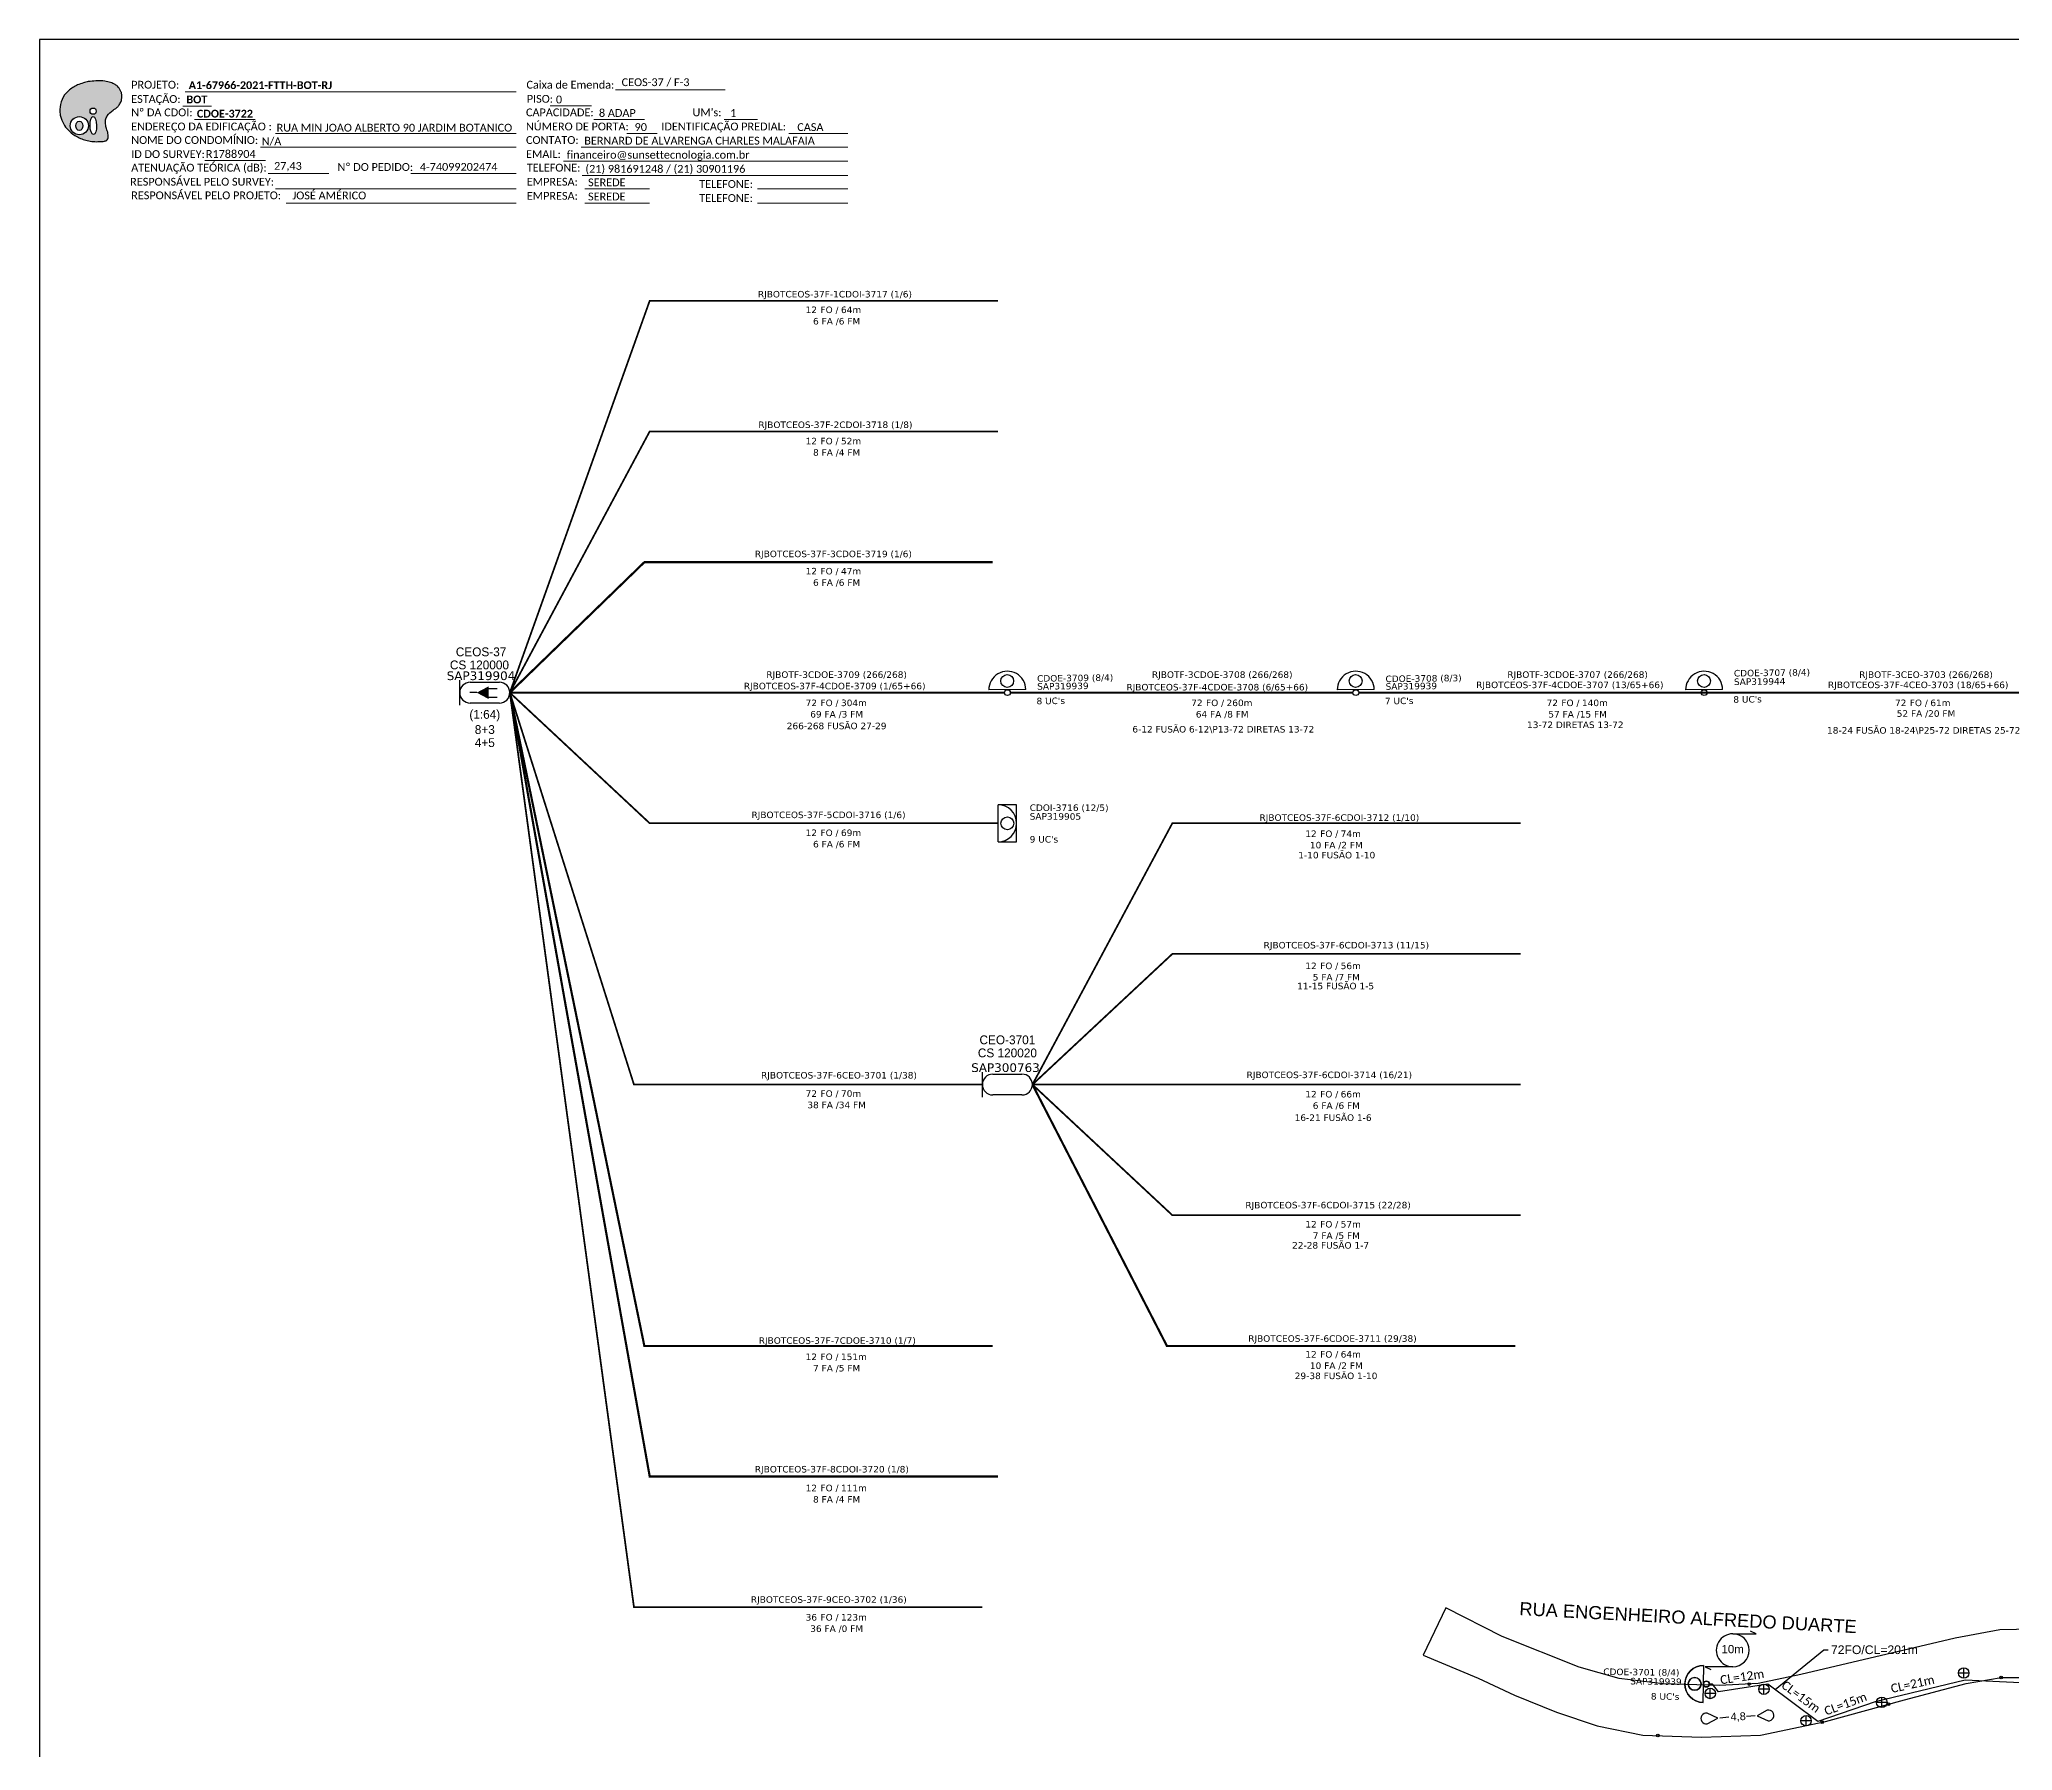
# Model space of a CAD drawing. Extents: x -89 to 749, y 705 to 1299.
# Drawn here: x -89.3 to 363.7, y 906.1 to 1299 of the extents above; entities that cross this region are included whole.
import ezdxf
from ezdxf.enums import TextEntityAlignment as Align

# ---------------------------------------------------------------- set-up
doc = ezdxf.new("R2010")
doc.units = 0
doc.linetypes.add('DIVIDE', pattern=[1.25, 0.5, -0.25, 0, -0.25, 0, -0.25])
for name, color, linetype in [('CAP a instalar', 1, 'Continuous'), ('CD a instalar', 1, 'Continuous'), ('CDO_INTERIOR', 1, 'Continuous'), ('CDO_POSTE', 1, 'Continuous'), ('CEO', 1, 'Continuous'), ('CEOS', 1, 'Continuous'), ('JFO', 6, 'Continuous'), ('label_cabos', 7, 'Continuous'), ('MUB_DIVISA', 7, 'Continuous'), ('MUB_QUADRAS', 253, 'Continuous'), ('SEGMENTO_texto', 253, 'Continuous')]:
    doc.layers.add(name, color=color, linetype=linetype)
doc.layers.add('Texto_Cabos', color=1, linetype='Continuous', lineweight=20)
doc.styles.add('ARIAL', font='arial.ttf')
doc.styles.add('Legend', font='calibri.ttf')
doc.styles.add('siredit', font='verdana.ttf')
doc.styles.get("Standard").update_dxf_attribs({"font": 'arial.ttf'})
doc.styles.add('Style-font000', font='font000.shx')
doc.styles.add('WMF-Calibri0', font='calibri.ttf')
doc.styles.add('WMF-Calibri1', font='calibrib.ttf')
doc.linetypes.add('FENCELINE1', pattern='A,0.25,-0.1,[133,ltypeshp.shx,S=0.1,R=0,X=-0.1,Y=0],-0.1,1', length=1.45)
doc.dimstyles.new('ISO-25', dxfattribs={"dimtxt": 2.5, "dimasz": 2.5, "dimexe": 1.25, "dimexo": 0.625, "dimtad": 1, "dimtxsty": 'Standard', "dimcen": 2.5, "dimadec": 0, "dimazin": 0, "dimtfac": 1, "dimtmove": 0, "dimatfit": 3, "dimfxl": 0, "dimarcsym": 0})

# ---------------------------------------------------------------- blocks, each defined once
blk = doc.blocks.new('OI')
h = blk.add_hatch(color=40)
edge = h.paths.add_edge_path()
edge.add_spline(control_points=[(4.35, -0.67), (3.92, -0.99), (3.26, -1.5), (2.81, -2.59), (2.9, -3.5), (3.06, -4.27), (3.31, -4.85), (3.37, -5.39), (3.4, -5.88), (3.2, -6.4), (2.54, -6.61), (1.65, -6.63), (0.55, -6.67), (-0.56, -6.42), (-1.61, -6.14), (-2.77, -5.61), (-3.92, -4.77), (-4.89, -3.7), (-5.34, -2.65), (-5.6, -1.94), (-5.85, -0.96), (-5.71, 0.47), (-5.1, 2.02), (-4.14, 3.02), (-3.3, 3.61), (-2.37, 4.16), (-1.36, 4.44), (-0.56, 4.7), (0.79, 4.85), (2.24, 4.97), (3.79, 4.57), (4.67, 4.21), (5.44, 3.65), (5.76, 2.99), (6.03, 2.21), (6.01, 1.46), (5.72, 0.64), (5.31, 0.08), (4.88, -0.38), (4.51, -0.55), (4.35, -0.67)], knot_values=[0, 0, 0, 0, 1.60434, 2.417191, 3.427595, 4.282808, 4.776746, 5.304182, 5.888771, 6.258406, 6.858137, 7.79129, 8.986195, 10.124242, 11.187857, 12.242908, 13.953784, 15.414161, 16.515391, 17.349188, 17.675853, 19.552021, 21.515531, 22.568638, 23.63245, 24.621084, 25.782718, 26.745347, 27.142653, 29.870543, 31.004649, 31.921532, 32.709589, 33.801391, 34.042471, 35.192333, 35.971461, 36.628871, 37.254359, 37.836911, 37.836911, 37.836911, 37.836911], degree=3, periodic=0)
h.paths.add_polyline_path([(1.13, -0.87, -1), (-0.04, -0.87, -1)], flags=16)
edge = h.paths.add_edge_path(flags=16)
edge.add_ellipse((0.56, -3.59), major_axis=(-0.02, 1.71), ratio=0.361305, start_angle=0, end_angle=360)
h.paths.add_polyline_path([(-0.36, -3.62, -1), (-3.8, -3.62, -1)], flags=16)
edge = h.paths.add_edge_path(flags=0)
edge.add_ellipse((-2.08, -3.62), major_axis=(0, 0.885), ratio=0.758294, start_angle=0, end_angle=360)
at = {"color": 40}
for centre, radius in [((-2.08, -3.62), 1.72), ((0.54, -0.87), 0.587)]:
    blk.add_circle(centre, radius, dxfattribs=at)
blk.add_ellipse((-2.08, -3.62), major_axis=(0, 0.885), ratio=0.758294, start_param=-3.141592653589792, end_param=3.141592653589792, dxfattribs=at)
blk.add_ellipse((0.56, -3.59), major_axis=(-0.02, 1.71), ratio=0.361305, dxfattribs=at)
at = {"color": 40, "start_tangent": (-0.800898, -0.598801), "end_tangent": (-0.800898, -0.598801)}
blk.add_spline([(4.35, -0.67), (3.2, -1.78), (2.9, -2.54), (2.92, -3.55), (3.12, -4.38), (3.28, -4.85), (3.37, -5.37), (3.35, -5.95), (3.2, -6.29), (2.66, -6.55), (1.73, -6.63), (0.54, -6.62), (-0.58, -6.41), (-1.6, -6.11), (-2.56, -5.67), (-3.95, -4.67), (-4.89, -3.56), (-5.37, -2.56), (-5.64, -1.78), (-5.72, -1.46), (-5.63, 0.42), (-4.84, 2.22), (-4.13, 2.99), (-3.27, 3.62), (-2.4, 4.09), (-1.3, 4.47), (-0.37, 4.72), (0.02, 4.77), (2.75, 4.8), (3.85, 4.53), (4.69, 4.16), (5.31, 3.68), (5.85, 2.73), (5.93, 2.5), (5.94, 1.35), (5.67, 0.62), (5.29, 0.08), (4.84, -0.36), (4.35, -0.67)], degree=3, dxfattribs=at)
blk = doc.blocks.new('CARIMBO')
at = {"color": 7, "lineweight": 0}
for points in [[(35.66, -16.79), (111.64, -16.79)], [(134.48, -16.3), (159.61, -16.3)], [(35.15, -20.06), (41.7, -20.06)], [(119.43, -20.02), (128.92, -20.02)], [(37.81, -23.14), (51.75, -23.14)], [(56.38, -26.37), (111.64, -26.37)], [(129.48, -23.14), (141.1, -23.14)], [(137.07, -26.37), (144.01, -26.37)], [(159.42, -23.14), (167.09, -23.14)], [(174.24, -26.37), (187.8, -26.37)], [(52.97, -29.48), (111.64, -29.48)], [(126.6, -29.48), (187.83, -29.48)], [(40.13, -32.55), (54.07, -32.55)], [(54.67, -35.52), (68.61, -35.52)], [(122.56, -32.72), (187.83, -32.72)], [(126.84, -35.96), (187.83, -35.96)], [(56.38, -39.07), (111.64, -39.07)], [(127.45, -39.07), (142.25, -39.07)], [(167.06, -39.07), (187.83, -39.07)], [(58.87, -42.31), (111.64, -42.31)], [(127.45, -42.31), (142.25, -42.31)], [(167.06, -42.31), (187.83, -42.31)]]:
    blk.add_lwpolyline(points, dxfattribs=at)
at = {"color": 7, "xscale": 1.213923925163967, "yscale": 1.213923925163967, "zscale": 1.213923925163967, "rotation": 0.1532896023949059}
blk.add_blockref('OI', (13.86, -20.16), dxfattribs=at)
at = {"color": 7, "lineweight": 0, "style": 'WMF-Calibri0'}
for s, height, p in [('PROJETO:', 1.793, (23.26, -16.04)), ('ESTAÇÃO:', 1.793, (23.26, -19.32)), ('Caixa de Emenda:', 1.7927, (114.02, -16.04)), ('PISO:', 1.793, (114.09, -19.28)), ('Nº DA CDOI:', 1.7927, (23.26, -22.39)), ('CAPACIDADE:', 1.7927, (113.91, -22.39)), ("UM's:", 1.793, (152.15, -22.39)), ('ENDEREÇO DA EDIFICAÇÃO :', 1.7927, (23.26, -25.63)), ('NOME DO CONDOMÍNIO:', 1.7927, (23.26, -28.74)), ('CONTATO:', 1.793, (113.91, -28.74)), ('NÚMERO DE PORTA:', 1.7927, (113.91, -25.63)), ('IDENTIFICAÇÃO PREDIAL:', 1.7927, (144.99, -25.63)), ('ID DO SURVEY:', 1.7927, (23.26, -31.97)), ('EMAIL:', 1.793, (113.91, -31.97)), ('RESPONSÁVEL PELO SURVEY:', 1.7927, (23.02, -38.32)), ('ATENUAÇÃO TEÓRICA (dB):', 1.7927, (23.26, -35.09)), ('TELEFONE:', 1.793, (114.09, -35.09)), ('RESPONSÁVEL PELO PROJETO:', 1.7927, (23.26, -41.44)), ('EMPRESA:', 1.793, (114.09, -38.32)), ('EMPRESA:', 1.793, (114.09, -41.56)), ('TELEFONE:', 1.793, (153.7, -38.83)), ('TELEFONE:', 1.793, (153.7, -42.06))]:
    blk.add_text(s, height=height, dxfattribs=at).set_placement(p)
at = {"color": 7, "lineweight": 0, "flags": 8}
for tag, p, style in [('EST', (35.94, -19.41), 'WMF-Calibri1'), ('PROJ', (36.46, -16.13), 'WMF-Calibri1'), ('PISO_PTR', (120.78, -19.42), 'WMF-Calibri0'), ('CEOS-XX', (135.87, -15.46), 'WMF-Calibri0'), ('CAPAC.', (130.66, -22.52), 'WMF-Calibri0'), ("UC'S", (160.78, -22.54), 'WMF-Calibri0'), ('LOGRADOURO', (56.65, -25.91), 'WMF-Calibri0'), ('NOME_DO_CONTATO', (127.3, -28.89), 'WMF-Calibri0'), ('N°', (138.85, -25.77), 'WMF-Calibri0'), ('N°PREDIO', (174.94, -25.77), 'WMF-Calibri0'), ('_ID_', (40.39, -31.94), 'WMF-Calibri0'), ('NOME_DO_COND.', (53.23, -29.02), 'WMF-Calibri0'), ('EMAIL', (123.26, -32.12), 'WMF-Calibri0'), ('O_POTEN', (56.06, -34.68), 'WMF-Calibri0'), ('TELEFONE', (127.55, -35.36), 'WMF-Calibri0'), ('RES_SURVEY', (57.78, -38.23), 'WMF-Calibri0'), ('RES_PROJ', (60.27, -41.47), 'WMF-Calibri0'), ('EMP_RESP_SURVEY', (128.16, -38.47), 'WMF-Calibri0'), ('EMP_RESP_PROJ', (128.16, -41.71), 'WMF-Calibri0'), ('CONT_RESP_SURVEY', (167.76, -38.47), 'WMF-Calibri0'), ('CONT_RESP_PROJ', (167.76, -41.71), 'WMF-Calibri0')]:
    blk.add_attdef(tag, p, '', height=1.79, dxfattribs=dict(at, style=style))
at = {"color": 7, "lineweight": 0, "style": 'WMF-Calibri1', "flags": 8}
blk.add_attdef("N° CDO'S", text='', height=1.79, dxfattribs=at).set_placement((44.78, -22.68), align=Align.CENTER)
blk = doc.blocks.new('DV')
at = {"linetype": 'Continuous'}
blk.add_circle((0, 0), 0.00000275, dxfattribs=at)
blk = doc.blocks.new('CDO_POSTE')
at = {"layer": 'CDO_POSTE'}
blk.add_lwpolyline([(0.029, -0.167), (0.024, 0.168)], dxfattribs=at)
for centre, radius in [((0, 0), 0.0262), ((0.106, 0.001), 0.0577)]:
    blk.add_circle(centre, radius, dxfattribs=at)
blk.add_arc((0.027, 0), 0.167, 270.7366, 90.7366, dxfattribs=at)
at = {"layer": 'CDO_POSTE', "style": 'siredit', "flags": 1}
for tag, height, p in [('ID', 0.0591, (-0.021, 0.428)), ('COORX', 0.0394, (0.074, -0.082)), ('COORY', 0.0394, (0.074, -0.082)), ('NºRAISER', 0.0394, (0.32, -0.105)), ('NºPP', 0.0394, (0.321, -0.183))]:
    blk.add_attdef(tag, text='', height=height, rotation=0.7366, dxfattribs=at).set_placement(p, align=Align.MIDDLE_LEFT)
at = {"layer": 'CDO_POSTE'}
for tag, height, style, p in [('Nº_UCs', 0.0591, 'siredit', (-0.02, 0.349)), ('FIBRAS_FUSIONADAS', 0.0591, 'Style-font000', (-0.019, 0.251)), ('FIBRAS_RESERVA', 0.0591, 'Style-font000', (-0.018, 0.153)), ('TIPO_CDO', 0.0591, 'siredit', (0.319, -0.026)), ('CDO', 0.0591, 'siredit', (0.318, 0.053)), ('SPLITER_32_1', 0.0512, 'siredit', (0.239, -0.385)), ('SPLITER_32_2', 0.0512, 'siredit', (0.24, -0.464)), ('SPLITER_32_3', 0.0512, 'siredit', (0.241, -0.543)), ('SPLITER_32_4', 0.0512, 'siredit', (0.242, -0.621)), ('SPLITER_4/8_1', 0.0512, 'siredit', (0.243, -0.7)), ('SPLITER_4/8_2', 0.0512, 'siredit', (0.244, -0.779)), ('SPLITER_4/8_3', 0.0512, 'siredit', (0.245, -0.858)), ('SPLITER_4/8_4', 0.0512, 'siredit', (0.246, -0.936))]:
    blk.add_attdef(tag, text='', height=height, rotation=0.7366, dxfattribs=dict(at, style=style)).set_placement(p, align=Align.MIDDLE_LEFT)

msp = doc.modelspace()

# ---------------------------------------------------------------- linework, layer by layer
for p, q in [((307.43, 915.34), (305.08, 914.07)), ((293.6, 912.22), (296.04, 913.54)), ((296.04, 913.54), (293.61, 914.66)), ((296.54, 913.62), (298.6, 913.83)), ((302.68, 914), (304.65, 914.12)), ((305.08, 914.07), (307.61, 912.91))]:
    msp.add_line(p, q)
msp.add_lwpolyline([(-89.32, 705.02), (749.25, 705.02), (749.25, 1299.02), (-89.32, 1299.02), (-89.32, 705.02)])
at = {"color": 7, "lineweight": 0}
msp.add_lwpolyline([(-4.01, 1268.26), (20.14, 1268.26)], dxfattribs=at)
at = {"color": 1}
for points in [[(352.54, 922.69), (352.54, 925.09)], [(294.33, 917.99), (294.33, 920.39)], [(307.86, 920.15), (305.46, 920.15)], [(306.66, 918.96), (306.66, 921.35)], [(353.74, 923.89), (351.34, 923.89)], [(295.52, 919.19), (293.13, 919.19)], [(334.92, 917.15), (332.53, 917.15)], [(333.72, 915.95), (333.72, 918.35)], [(317.54, 912.92), (315.14, 912.92)], [(316.34, 911.72), (316.34, 914.12)]]:
    msp.add_lwpolyline(points, dxfattribs=at)
for centre in [(352.54, 923.89), (294.33, 919.19), (306.66, 920.15), (333.72, 917.15), (316.34, 912.92)]:
    msp.add_circle(centre, 1.2, dxfattribs=at)
for centre, start, end in [((307.72, 914.14), 264.993, 103.4548), ((293.41, 913.44), 80.4074, 278.8692)]:
    msp.add_arc(centre, 1.23, start, end)
at = {"layer": 'CAP a instalar', "color": 7, "linetype": 'FENCELINE1', "ltscale": 0.05}
for p, q in [((294.85, 921.33), (294.1, 921.36)), ((296.25, 919.59), (294.85, 921.33)), ((307.55, 921.34), (296.25, 919.59)), ((319, 912.75), (307.55, 921.34)), ((352.89, 922.24), (332.19, 917.24)), ((391.08, 920.35), (352.89, 922.24)), ((332.19, 917.24), (319, 912.75))]:
    msp.add_line(p, q, dxfattribs=at)
at = {"layer": 'CAP a instalar', "color": 7, "linetype": 'FENCELINE1', "ltscale": 0.001, "const_width": 0.5}
for points in [[(129.58, 1178.98), (49.58, 1178.98), (18.69, 1149.02)], [(129.58, 998.98), (49.58, 998.98), (18.69, 1149.02)], [(130.81, 969.02), (50.81, 969.02), (18.69, 1149.02)], [(249.58, 998.98), (169.58, 998.98), (138.69, 1059.02)]]:
    msp.add_lwpolyline(points, dxfattribs=at)
at = {"layer": 'CAP a instalar', "color": 5, "linetype": 'FENCELINE1', "ltscale": 0.001, "const_width": 0.5}
for points in [[(18.69, 1149.02), (132.27, 1149.02)], [(133.6, 1149.02), (212.27, 1149.02)], [(213.6, 1149.02), (292.94, 1149.02)], [(292.94, 1149.02), (367.19, 1149.02)]]:
    msp.add_lwpolyline(points, dxfattribs=at)
at = {"layer": 'CD a instalar', "color": 7, "linetype": 'Continuous', "ltscale": 0.001, "const_width": 0.4}
for points in [[(130.81, 1239.02), (50.81, 1239.02), (18.69, 1149.02)], [(130.81, 1209.02), (50.81, 1209.02), (18.69, 1149.02)], [(130.81, 1119.02), (50.81, 1119.02), (18.69, 1149.02)], [(127.19, 1059.02), (47.19, 1059.02), (18.69, 1149.02)], [(127.19, 939.02), (47.19, 939.02), (18.69, 1149.02)], [(250.81, 1119.02), (170.81, 1119.02), (138.69, 1059.02)], [(250.81, 1089.02), (170.81, 1089.02), (138.69, 1059.02)], [(250.81, 1059.02), (138.69, 1059.02)], [(250.81, 1029.02), (170.81, 1029.02), (138.69, 1059.02)]]:
    msp.add_lwpolyline(points, dxfattribs=at)
at = {"layer": 'CDO_INTERIOR', "color": 7}
for p, q in [((135.06, 1123.27), (130.81, 1123.27)), ((135.06, 1114.77), (135.06, 1123.27)), ((130.81, 1114.77), (135.06, 1114.77))]:
    msp.add_line(p, q, dxfattribs=at)
msp.add_lwpolyline([(130.81, 1114.77), (130.81, 1123.27)], dxfattribs=at)
msp.add_circle((132.94, 1119.02), 1.47, dxfattribs=at)
msp.add_arc((130.81, 1119.02), 4.25, 269.9724, 89.9724, dxfattribs=at)
at = {"layer": 'CDO_POSTE', "color": 7}
for points in [[(137.18, 1149.75), (128.68, 1149.64)], [(217.18, 1149.75), (208.68, 1149.64)], [(297.18, 1149.75), (288.68, 1149.64)], [(292.71, 917.12), (292.82, 925.62)]]:
    msp.add_lwpolyline(points, dxfattribs=at)
for centre, radius in [((132.9, 1151.71), 1.47), ((212.9, 1151.71), 1.47), ((292.9, 1151.71), 1.47), ((132.94, 1149.02), 0.665), ((212.94, 1149.02), 0.665), ((292.94, 1149.02), 0.665), ((290.74, 921.4), 1.47), ((293.44, 921.36), 0.665)]:
    msp.add_circle(centre, radius, dxfattribs=at)
for centre, start, end in [((132.93, 1149.69), 0.7366, 180.7366), ((212.93, 1149.69), 0.7366, 180.7366), ((292.93, 1149.69), 0.7366, 180.7366), ((292.76, 921.37), 89.2634, 269.2634)]:
    msp.add_arc(centre, 4.25, start, end, dxfattribs=at)
at = {"layer": 'CEO', "color": 7}
for p, q in [((129.58, 1061.41), (136.29, 1061.41)), ((136.29, 1056.63), (129.58, 1056.63))]:
    msp.add_line(p, q, dxfattribs=at)
msp.add_lwpolyline([(127.19, 1056.13), (127.19, 1061.9)], dxfattribs=at)
for centre, start, end in [((129.58, 1059.02), 90, 270), ((136.29, 1059.02), 270, 90)]:
    msp.add_arc(centre, 2.39, start, end, dxfattribs=at)
at = {"layer": 'CEOS', "color": 5}
for p, q in [((9.58, 1151.41), (16.29, 1151.41)), ((16.29, 1146.63), (9.58, 1146.63))]:
    msp.add_line(p, q, dxfattribs=at)
for points in [[(7.19, 1146.13), (7.19, 1151.9)], [(11.08, 1149.02), (9.47, 1149.02)], [(13.73, 1149.97), (15.77, 1149.97)], [(13.73, 1147.98), (15.77, 1147.98)]]:
    msp.add_lwpolyline(points, dxfattribs=at)
msp.add_lwpolyline([(11.08, 1149.02, 0, 2.95, 0), (13.85, 1149.02, 2.95, 2.95, 0)], format="xyseb", dxfattribs=at)
for centre, start, end in [((9.58, 1149.02), 90, 270), ((16.29, 1149.02), 270, 90)]:
    msp.add_arc(centre, 2.39, start, end, dxfattribs=at)
at = {"layer": 'JFO', "color": 7}
for p, q in [((304.87, 932.89), (303.61, 933.52)), ((299.5, 932.89), (304.87, 932.89)), ((299.5, 925.33), (293.2, 925.33)), ((293.2, 925.33), (294.46, 924.7))]:
    msp.add_line(p, q, dxfattribs=at)
for start, end in [(89.9983, 269.9997), (270.0002, 89.9978)]:
    msp.add_arc((299.5, 929.11), 3.78, start, end, dxfattribs=at)
at = {"layer": 'MUB_QUADRAS', "linetype": 'Continuous'}
msp.add_lwpolyline([(368.51, 933.92), (360.83, 933.84), (350.53, 931.88), (315.16, 923.52), (305.37, 921.46), (296.46, 921.05), (283.55, 921.39), (273.39, 922.61), (264.22, 925.24), (246.54, 932.31), (233.61, 938.82), (228.39, 927.95), (241.01, 922.68), (249.39, 918.8), (259.03, 914.88), (268.35, 911.77), (278.84, 909.65), (292.33, 909.14), (305.89, 909.65), (320.8, 912.75), (338.92, 917.75), (353.06, 921.51), (361.1, 922.85), (367.06, 922.85)], dxfattribs=at)

# ---------------------------------------------------------------- block references
ref = msp.add_blockref('CARIMBO', (-91.51, 1303.77))
ref.add_attrib('PROJ', 'A1-67966-2021-FTTH-BOT-RJ', (-55.05, 1287.63), dxfattribs={"color": 7, "lineweight": 0, "height": 1.7927, "style": 'WMF-Calibri1'})
ref.add_attrib('EST', 'BOT', (-55.57, 1284.35), dxfattribs={"color": 7, "lineweight": 0, "height": 1.793, "style": 'WMF-Calibri1'})
ref.add_attrib("N° CDO'S", 'CDOE-3722', dxfattribs={"color": 7, "lineweight": 0, "height": 1.793, "style": 'WMF-Calibri1'}).set_placement((-46.73, 1281.09), align=Align.CENTER)
ref.add_attrib('LOGRADOURO', 'RUA MIN JOAO ALBERTO 90 JARDIM BOTANICO', (-34.86, 1277.86), dxfattribs={"color": 7, "lineweight": 0, "height": 1.7927, "style": 'WMF-Calibri0'})
ref.add_attrib('NOME_DO_COND.', 'N/A', (-38.28, 1274.74), dxfattribs={"color": 7, "lineweight": 0, "height": 1.793, "style": 'WMF-Calibri0'})
ref.add_attrib('_ID_', 'R1788904', (-51.11, 1271.83), dxfattribs={"color": 7, "lineweight": 0, "height": 1.793, "style": 'WMF-Calibri0'})
ref.add_attrib('O_POTEN', '27,43', (-35.45, 1269.09), dxfattribs={"color": 7, "lineweight": 0, "height": 1.793, "style": 'WMF-Calibri0'})
ref.add_attrib('RES_PROJ', 'JOSÉ AMÉRICO', (-31.24, 1262.3), dxfattribs={"color": 7, "lineweight": 0, "height": 1.7927, "style": 'WMF-Calibri0'})
ref.add_attrib('CEOS-XX', 'CEOS-37 / F-3', (44.36, 1288.31), dxfattribs={"color": 7, "lineweight": 0, "height": 1.7927, "style": 'WMF-Calibri0'})
ref.add_attrib('CAPAC.', '8 ADAP', (39.15, 1281.25), dxfattribs={"color": 7, "lineweight": 0, "height": 1.793, "style": 'WMF-Calibri0'})
ref.add_attrib("UC'S", '1', (69.27, 1281.23), dxfattribs={"color": 7, "lineweight": 0, "height": 1.79, "style": 'WMF-Calibri0'})
ref.add_attrib('PISO_PTR', '0', (29.28, 1284.34), dxfattribs={"color": 7, "lineweight": 0, "height": 1.79, "style": 'WMF-Calibri0'})
ref.add_attrib('N°', '90', (47.34, 1278), dxfattribs={"color": 7, "lineweight": 0, "height": 1.793, "style": 'WMF-Calibri0'})
ref.add_attrib('N°PREDIO', '  CASA', (83.43, 1278), dxfattribs={"color": 7, "lineweight": 0, "height": 1.793, "style": 'WMF-Calibri0'})
ref.add_attrib('NOME_DO_CONTATO', 'BERNARD DE ALVARENGA CHARLES MALAFAIA', (35.79, 1274.88), dxfattribs={"color": 7, "lineweight": 0, "height": 1.7927, "style": 'WMF-Calibri0'})
ref.add_attrib('EMAIL', 'financeiro@sunsettecnologia.com.br', (31.75, 1271.65), dxfattribs={"color": 7, "lineweight": 0, "height": 1.7927, "style": 'WMF-Calibri0'})
ref.add_attrib('TELEFONE', '(21) 981691248 / (21) 30901196', (36.04, 1268.41), dxfattribs={"color": 7, "lineweight": 0, "height": 1.7927, "style": 'WMF-Calibri0'})
ref.add_attrib('EMP_RESP_SURVEY', 'SEREDE', (36.65, 1265.3), dxfattribs={"color": 7, "lineweight": 0, "height": 1.793, "style": 'WMF-Calibri0'})
ref.add_attrib('EMP_RESP_PROJ', 'SEREDE', (36.65, 1262.06), dxfattribs={"color": 7, "lineweight": 0, "height": 1.793, "style": 'WMF-Calibri0'})
at = {"layer": 'CDO_POSTE'}
ref = msp.add_blockref('CDO_POSTE', (293.44, 921.36), dxfattribs=dict(at, xscale=-25.4, yscale=25.4, zscale=25.4))
ref.add_attrib('Nº_UCs', "8 UC's", dxfattribs={"color": 7, "height": 1.5, "rotation": 359.2634, "style": 'siredit'}).set_placement((280.7, 918.54), align=Align.MIDDLE_LEFT)
ref.add_attrib('CDO', 'CDOE-3701 (8/4)', dxfattribs={"color": 7, "height": 1.5, "rotation": 359.2634, "style": 'siredit'}).set_placement((269.77, 924.2), align=Align.MIDDLE_LEFT)
ref.add_attrib('TIPO_CDO', 'SAP319939', dxfattribs={"color": 7, "height": 1.5, "rotation": 359.2634, "style": 'siredit'}).set_placement((275.96, 922.03), align=Align.MIDDLE_LEFT)
at = {"layer": 'MUB_DIVISA'}
for p, xscale, yscale, zscale, rotation in [((303.23, 921.36), 111319.4907932735, 111319.4907932735, 111319.4907932735, 359.300448321634), ((361.1, 922.85), 111319.4907932736, 111319.4907932736, 111319.4907932736, 359.3002287301452), ((335.28, 916.75), 111319.4907932736, 111319.4907932736, 111319.4907932736, 359.3003250325094), ((320.06, 912.59), 111319.4907932736, 111319.4907932736, 111319.4907932736, 359.3003816571978), ((282.32, 909.52), 111319.4907932736, 111319.4907932736, 111319.4907932736, 359.3005242280221)]:
    msp.add_blockref('DV', p, dxfattribs=dict(at, xscale=xscale, yscale=yscale, zscale=zscale, rotation=rotation))

# ---------------------------------------------------------------- texts
at = {"color": 7, "lineweight": 0, "style": 'WMF-Calibri0'}
msp.add_text('Nº DO PEDIDO:', height=1.7927, dxfattribs=at).set_placement((-20.88, 1268.84))
at = {"style": 'ARIAL'}
msp.add_text('4,8', height=1.8, rotation=2.217, dxfattribs=at).set_placement((300.74, 913.92), align=Align.MIDDLE_CENTER)
at = {"color": 7, "lineweight": 0, "style": 'WMF-Calibri0', "flags": 8}
msp.add_attdef('4-74099202474', (-1.97, 1268.87), '', height=1.79, dxfattribs=at)
at = {"layer": 'CDO_INTERIOR', "color": 7, "linetype": 'Continuous', "style": 'siredit'}
for s, p in [('CDOI-3716 (12/5)', (138.06, 1122.6)), ('SAP319905', (138.06, 1120.6)), ("9 UC's", (138.06, 1115.35))]:
    msp.add_text(s, height=1.5, rotation=359.9724, dxfattribs=at).set_placement(p, align=Align.MIDDLE_LEFT)
at = {"layer": 'CDO_POSTE', "color": 7, "linetype": 'Continuous', "style": 'siredit'}
for s, p in [('CDOE-3709 (8/4)', (139.76, 1152.28)), ('SAP319939', (139.78, 1150.45)), ('CDOE-3708 (8/3)', (219.76, 1152.18)), ('SAP319939', (219.78, 1150.43)), ('CDOE-3707 (8/4)', (299.76, 1153.48)), ('SAP319944', (299.78, 1151.51)), ("8 UC's", (139.63, 1147.09)), ("7 UC's", (219.63, 1147.09)), ("8 UC's", (299.63, 1147.45))]:
    msp.add_text(s, height=1.5, rotation=0.7366, dxfattribs=at).set_placement(p, align=Align.MIDDLE_LEFT)
at = {"layer": 'CEO', "color": 7, "linetype": 'Continuous'}
for s, height, style, p in [('CEO-3701', 2.028, 'Style-font000', (132.94, 1069.29)), ('CS 120020', 2.028, 'Style-font000', (132.94, 1066.29)), ('SAP300763 ', 2, 'siredit', (132.94, 1062.91))]:
    msp.add_text(s, height=height, dxfattribs=dict(at, style=style)).set_placement(p, align=Align.MIDDLE_CENTER)
at = {"layer": 'CEOS', "color": 5, "linetype": 'Continuous'}
for s, height, style, p in [('CS 120000 ', 2.028, 'Style-font000', (12.09, 1155.39)), ('CEOS-37', 2.028, 'Style-font000', (12.09, 1158.39)), ('SAP319904  ', 2, 'siredit', (12.94, 1152.91))]:
    msp.add_text(s, height=height, dxfattribs=dict(at, style=style)).set_placement(p, align=Align.MIDDLE_CENTER)
at = {"layer": 'CEOS', "color": 5, "linetype": 'Continuous', "style": 'Style-font000'}
for s, p in [('(1:64)', (12.94, 1145.05)), ('4+5', (12.94, 1138.56)), ('8+3', (12.94, 1141.56))]:
    msp.add_text(s, height=2.028, dxfattribs=at).set_placement(p, align=Align.TOP_CENTER)
at = {"layer": 'JFO', "color": 7}
msp.add_text('10m', height=1.89, dxfattribs=at).set_placement((296.91, 928.43))
at = {"layer": 'label_cabos', "linetype": 'Continuous', "insert": (322.05, 929.22), "char_height": 2, "attachment_point": 4}
msp.add_mtext('72FO/CL=201m', dxfattribs=at)
at = {"layer": 'label_cabos', "linetype": 'DIVIDE', "char_height": 2, "attachment_point": 1, "style": 'Legend'}
for s, insert, rotation in [('CL=12m', (296.47, 923.25), 8.5906), ('CL=15m', (311.67, 922.29), 323.506), ('CL=21m', (335.6, 921.24), 12.5202), ('CL=15m', (320.27, 915.97), 20.4885)]:
    msp.add_mtext_dynamic_manual_height_columns(s, width=9.7592, gutter_width=5, heights=[2], dxfattribs=dict(at, insert=insert, rotation=rotation))
at = {"layer": 'SEGMENTO_texto', "color": 253}
msp.add_text('RUA ENGENHEIRO ALFREDO DUARTE', height=3, rotation=356.9187, dxfattribs=at).set_placement((250.44, 937.2))
at = {"layer": 'Texto_Cabos', "color": 7, "linetype": 'Continuous', "style": 'siredit'}
for s, p in [('RJBOTCEOS-37F-1CDOI-3717 (1/6)', (93.34, 1240.53)), ('6 FA /6 FM', (93.73, 1234.32)), ('RJBOTCEOS-37F-2CDOI-3718 (1/8)', (93.45, 1210.54)), ('8 FA /4 FM', (93.73, 1204.18)), ('RJBOTCEOS-37F-3CDOE-3719 (1/6)', (92.98, 1180.88)), ('6 FA /6 FM', (93.73, 1174.3)), ('RJBOTF-3CDOE-3709 (266/268)', (93.73, 1153.16)), ('RJBOTF-3CDOE-3708 (266/268)', (182.27, 1153.16)), ('RJBOTF-3CDOE-3707 (266/268)', (263.87, 1153.16)), ('RJBOTF-3CEO-3703 (266/268)', (343.87, 1153.16)), ('266-268 FUSÃO 27-29', (93.73, 1141.38)), ('6-12 FUSÃO 6-12\\P13-72 DIRETAS 13-72', (182.52, 1140.62)), ('13-72 DIRETAS 13-72', (263.34, 1141.64)), ('18-24 FUSÃO 18-24\\P25-72 DIRETAS 25-72', (343.34, 1140.36)), ('RJBOTCEOS-37F-5CDOI-3716 (1/6)', (91.87, 1120.96)), ('RJBOTCEOS-37F-6CDOI-3712 (1/10)', (209.17, 1120.33)), ('6 FA /6 FM', (93.73, 1114.23)), ('10 FA /2 FM', (208.47, 1114.01)), ('1-10 FUSÃO 1-10', (208.57, 1111.71)), ('RJBOTCEOS-37F-6CDOI-3713 (11/15)', (210.77, 1091.03)), ('5 FA /7 FM', (208.47, 1083.67)), ('11-15 FUSÃO 1-5', (208.3, 1081.65)), ('RJBOTCEOS-37F-6CEO-3701 (1/38)', (94.27, 1061.16)), ('RJBOTCEOS-37F-6CDOI-3714 (16/21)', (206.86, 1061.25)), ('38 FA /34 FM', (93.73, 1054.34)), ('16-21 FUSÃO 1-6', (207.73, 1051.42)), ('6 FA /6 FM', (208.47, 1054.19)), ('RJBOTCEOS-37F-6CDOI-3715 (22/28)', (206.58, 1031.34)), ('7 FA /5 FM', (208.47, 1024.33)), ('22-28 FUSÃO 1-7', (207.15, 1022.1)), ('RJBOTCEOS-37F-6CDOE-3711 (29/38)', (207.58, 1000.7)), ('RJBOTCEOS-37F-7CDOE-3710 (1/7)', (93.88, 1000.24)), ('7 FA /5 FM', (93.73, 993.89)), ('29-38 FUSÃO 1-10', (208.41, 992.13)), ('10 FA /2 FM', (208.47, 994.46)), ('RJBOTCEOS-37F-8CDOI-3720 (1/8)', (92.63, 970.69)), ('8 FA /4 FM', (93.73, 963.76)), ('RJBOTCEOS-37F-9CEO-3702 (1/36)', (91.93, 940.76)), ('36 FA /0 FM', (93.73, 934.07))]:
    msp.add_text(s, height=1.5, dxfattribs=at).set_placement(p, align=Align.MIDDLE_CENTER)
for s, p in [('12', (89.23, 1236.94)), ('12', (89.23, 1206.79)), ('12', (89.23, 1176.92)), ('72', (89.23, 1146.68)), ('72', (177.77, 1146.68)), ('72', (259.37, 1146.68)), ('72', (339.37, 1146.68)), ('12', (89.23, 1116.84)), ('12', (203.97, 1116.62)), ('12', (203.97, 1086.28)), ('72', (89.23, 1056.95)), ('12', (203.97, 1056.81)), ('12', (203.97, 1026.94)), ('12', (89.23, 996.5)), ('12', (203.97, 997.07)), ('12', (89.23, 966.37)), ('36', (89.23, 936.68))]:
    msp.add_text(s, height=1.5, dxfattribs=at).set_placement(p, align=Align.MIDDLE_RIGHT)
at = {"layer": 'Texto_Cabos', "color": 7, "style": 'siredit'}
for p in [(94.17, 1236.94), (94.17, 1206.79), (94.17, 1176.92), (94.17, 1146.68), (182.71, 1146.68), (264.3, 1146.68), (344.3, 1146.68), (94.17, 1116.84), (208.91, 1116.62), (208.91, 1086.28), (94.17, 1056.95), (208.91, 1056.81), (208.91, 1026.94), (94.17, 996.5), (208.91, 997.07), (94.17, 966.37), (94.17, 936.68)]:
    msp.add_text('FO /', height=1.5, dxfattribs=at).set_placement(p, align=Align.MIDDLE_RIGHT)
at = {"layer": 'Texto_Cabos', "color": 7, "linetype": 'Continuous', "style": 'siredit'}
for s, p in [('64m', (94.73, 1236.94)), ('52m', (94.73, 1206.79)), ('47m', (94.73, 1176.92)), ('304m', (94.73, 1146.68)), ('260m', (183.27, 1146.68)), ('140m', (264.87, 1146.68)), ('61m', (344.87, 1146.68)), ('69m', (94.73, 1116.84)), ('74m', (209.47, 1116.62)), ('56m', (209.47, 1086.28)), ('70m', (94.73, 1056.95)), ('66m', (209.47, 1056.81)), ('57m', (209.47, 1026.94)), ('151m', (94.73, 996.5)), ('64m', (209.47, 997.07)), ('111m', (94.73, 966.37)), ('123m', (94.73, 936.68))]:
    msp.add_text(s, height=1.5, dxfattribs=at).set_placement(p, align=Align.MIDDLE_LEFT)
at = {"layer": 'Texto_Cabos', "linetype": 'Continuous', "style": 'siredit'}
for s, p in [('RJBOTCEOS-37F-4CDOE-3709 (1/65+66)', (93.28, 1150.54)), ('RJBOTCEOS-37F-4CDOE-3708 (6/65+66)', (181.13, 1150.28)), ('RJBOTCEOS-37F-4CDOE-3707 (13/65+66)', (262.08, 1150.81)), ('RJBOTCEOS-37F-4CEO-3703 (18/65+66)', (342.08, 1150.81)), ('69 FA /3 FM', (93.73, 1144.06)), ('64 FA /8 FM', (182.27, 1144.06)), ('57 FA /15 FM', (263.87, 1144.06)), ('52 FA /20 FM', (343.87, 1144.23))]:
    msp.add_text(s, height=1.5, dxfattribs=at).set_placement(p, align=Align.MIDDLE_CENTER)

# ---------------------------------------------------------------- leaders
at = {"layer": 'label_cabos', "linetype": 'Continuous', "annotation_type": 0, "has_hookline": 1, "hookline_direction": 0, "text_width": 19.63}
msp.add_leader([(309.23, 920.08), (320.42, 929.22), (321.42, 929.22)], dimstyle='ISO-25', override={"dimasz": 1, "dimtad": 0}, dxfattribs=at)

doc.saveas('drawing.dxf')
